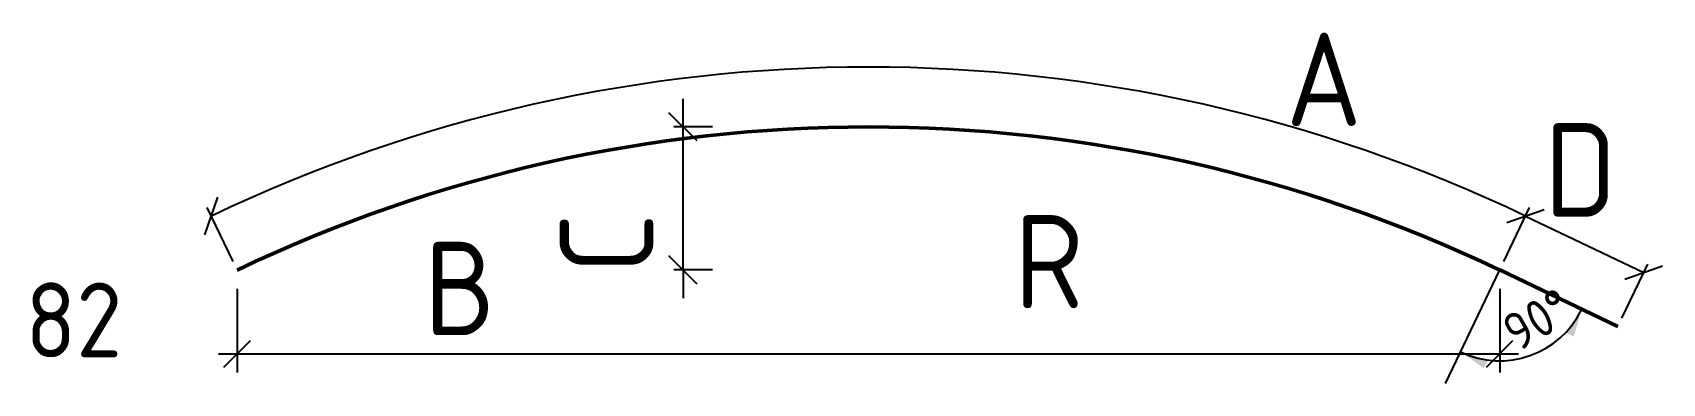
# Model space of a CAD drawing. Extents: x 239813 to 240249, y -38965 to -38872.
import ezdxf
from ezdxf.enums import TextEntityAlignment as Align

# ---------------------------------------------------------------- set-up
doc = ezdxf.new("R2010")
doc.units = 0
doc.layers.add('posedit.mtr.bar', color=7, linetype='Continuous', lineweight=50)
doc.layers.add('posedit.mtr.hidden', color=144, linetype='Continuous', plot=False)
doc.layers.add('posedit.mtr.lenght', color=183, linetype='Continuous')
doc.layers.add('posedit.mtr.text', color=3, linetype='Continuous')
doc.styles.add('posedit.ISOCPEUR', font='isocpeur.ttf', dxfattribs={"width": 0.9})

msp = doc.modelspace()

# ---------------------------------------------------------------- linework, layer by layer
at = {"layer": 'posedit.mtr.bar'}
msp.add_line((240205.44, -38935.06), (240237.01, -38950.17), dxfattribs=at)
msp.add_arc((240036.7, -39287.69), 390.92, 64.428, 115.572, dxfattribs=at)
at = {"layer": 'posedit.mtr.lenght'}
for p, q in [((239987.13, -38896.77), (239987.13, -38889.27)), ((239990.88, -38900.52), (239983.38, -38893.02)), ((239995.02, -38896.77), (239984.63, -38896.77)), ((239987.13, -38935.06), (239987.13, -38896.77)), ((239859.29, -38925.63), (239862.81, -38915.62)), ((239866.88, -38932.8), (239859.97, -38918.37)), ((240206.52, -38932.8), (240213.42, -38918.37)), ((240206.52, -38932.8), (240213.42, -38918.37)), ((240207.34, -38922.39), (240217.35, -38918.86)), ((240212.34, -38920.63), (240243.92, -38935.73)), ((239990.88, -38938.81), (239983.38, -38931.31)), ((240238.09, -38947.91), (240244.99, -38933.48)), ((239995.02, -38935.06), (239984.63, -38935.06)), ((239987.13, -38935.06), (239987.13, -38942.56)), ((240190.91, -38965.41), (240205.44, -38935.06)), ((240238.91, -38937.5), (240248.92, -38933.97)), ((239867.96, -38940.06), (239867.96, -38962.48)), ((240205.44, -38940.06), (240205.44, -38962.48)), ((239864.42, -38961.02), (239871.49, -38953.94)), ((240201.9, -38961.02), (240208.97, -38953.94)), ((239862.96, -38957.48), (240210.44, -38957.48))]:
    msp.add_line(p, q, dxfattribs=at)
msp.add_lwpolyline([(240073.16, -38898.47, 0, 4, 0), (240072.04, -38910.42, 0, 0, 0), (240068.56, -38947.58, 0, 0, 0)], format="xyseb", dxfattribs=at)
for centre, radius, start, end in [((240036.7, -39287.69), 406.92, 64.428, 115.572), ((240205.44, -38935.06), 24.29, 244.428, 334.428)]:
    msp.add_arc(centre, radius, start, end, dxfattribs=at)
for points in [[(240222.98, -38951.77), (240225.24, -38952.85), (240227.35, -38945.54)], [(240201.18, -38961.33), (240202.26, -38959.08), (240194.95, -38956.97)]]:
    msp.add_solid(points, dxfattribs=at)

# ---------------------------------------------------------------- texts
at = {"layer": 'posedit.mtr.hidden', "style": 'posedit.ISOCPEUR', "width": 0.9}
msp.add_text('82', height=20, dxfattribs=at).set_placement((239811.34, -38958.43))
at = {"layer": 'posedit.mtr.lenght', "style": 'posedit.ISOCPEUR', "width": 0.9}
msp.add_text('90°', height=10, rotation=30, dxfattribs=at).set_placement((240210.21, -38957.13))
at = {"layer": 'posedit.mtr.text', "style": 'posedit.ISOCPEUR', "width": 0.9}
for tag, p in [('A', (240158.43, -38884.04)), ('D', (240227.03, -38908.27)), ('B', (239927.5, -38939.98))]:
    msp.add_attdef(tag, text='', height=25, dxfattribs=at).set_placement(p, align=Align.MIDDLE_CENTER)
msp.add_attdef('R', (240075.66, -38945.28), '', height=25, dxfattribs=at)
msp.add_attdef('C', text='', height=25, rotation=90, dxfattribs=at).set_placement((239966.73, -38927.96), align=Align.MIDDLE_CENTER)

doc.saveas('drawing.dxf')
